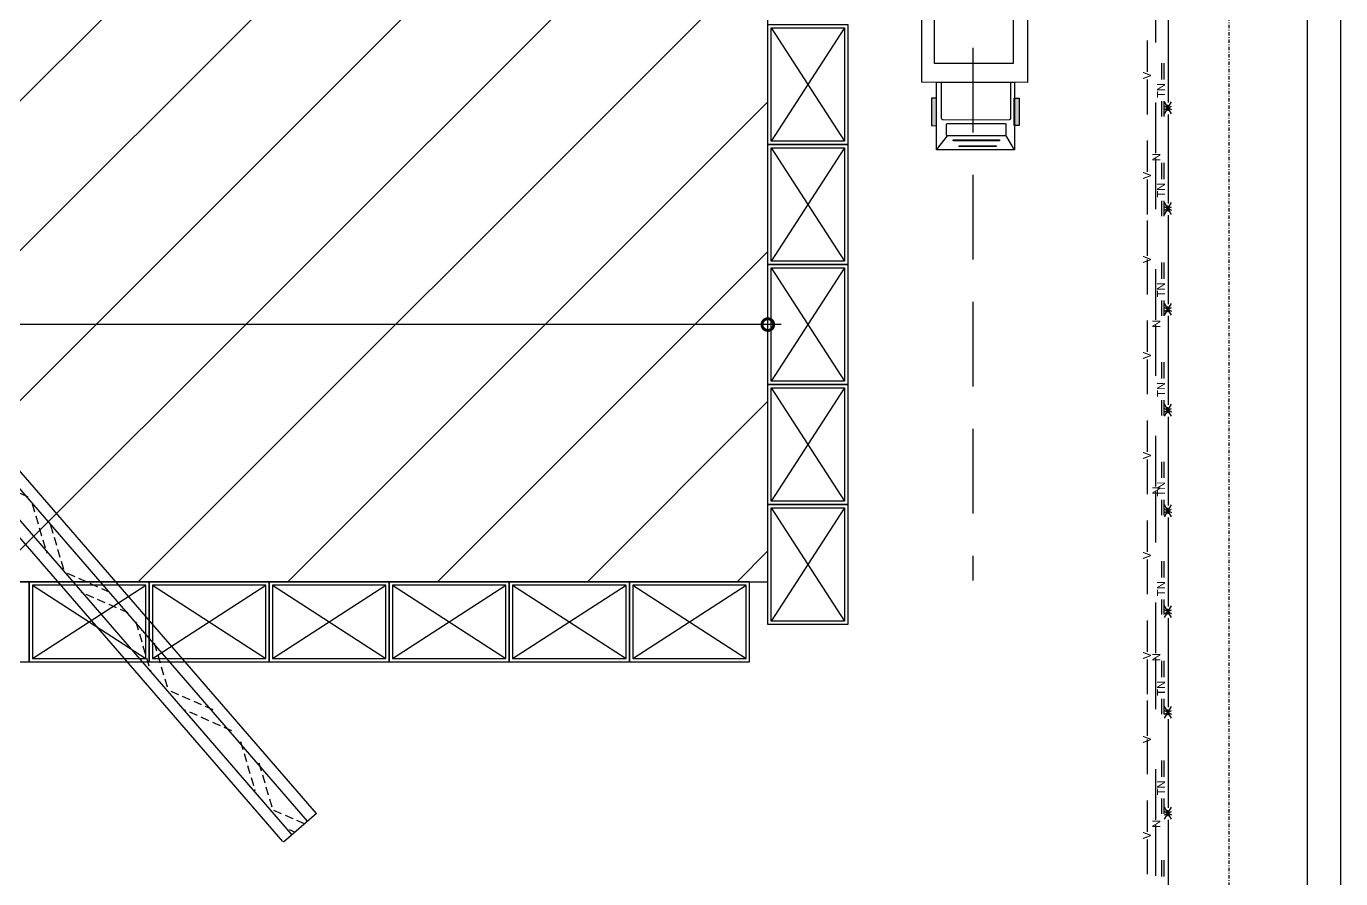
# Model space of a CAD drawing. Extents: x 122166 to 123167, y -5853 to -5259.
# Drawn here: x 122970.2 to 123167.2, y -5697.3 to -5569.4 of the extents above; entities that cross this region are included whole.
import ezdxf

# ---------------------------------------------------------------- set-up
doc = ezdxf.new("R2010")
doc.units = 0
for name, pattern in [('DASHDOTX2', [2, 1, -0.5, 0, -0.5]), ('DASHED2', [0.375, 0.25, -0.125]), ('HIDDEN', [9.525, 6.35, -3.175]), ('HIDDEN2', [0.1875, 0.125, -0.0625])]:
    doc.linetypes.add(name, pattern=pattern)
doc.layers.get('0').update_dxf_attribs({"linetype": 'CONTINUOUS'})
for name, color, linetype in [('04', 1, 'CONTINUOUS'), ('coffa', 6, 'CONTINUOUS'), ('KHUNG', 5, 'CONTINUOUS'), ('KICHTHUOC', 1, 'CONTINUOUS'), ('Layer1', 4, 'DASHED2'), ('LAYER3', 6, 'CONTINUOUS'), ('Layer4', 2, 'DASHDOTX2'), ('LOP1', 3, 'CONTINUOUS'), ('text', 4, 'CONTINUOUS'), ('THE', 8, 'CONTINUOUS'), ('tuong-cot', 6, 'CONTINUOUS')]:
    doc.layers.add(name, color=color, linetype=linetype)
doc.styles.get("Standard").update_dxf_attribs({"font": 'VTIMESN.TTF'})

# ---------------------------------------------------------------- blocks, each defined once
blk = doc.blocks.new('A$C060B0BB3')
at = {"layer": '04', "linetype": 'Continuous', "ltscale": 10}
for p, q in [((34.608, -12.984), (305.371, -325.931)), ((33.273, -14.09), (304.112, -327.127)), ((29.569, -17.157), (300.622, -330.441)), ((30.905, -16.051), (301.881, -329.245))]:
    blk.add_line(p, q, dxfattribs=at)
at = {"layer": '04', "linetype": 'HIDDEN2', "ltscale": 10}
for p, q in [((31.348, -15.619), (36.117, -17.713)), ((32.8, -14.362), (33.606, -14.716)), ((38.195, -24.787), (36.117, -17.713)), ((40.936, -27.965), (38.769, -20.586)), ((42.244, -29.596), (49.286, -32.689)), ((45.047, -32.721), (51.797, -35.685)), ((53.875, -42.759), (51.797, -35.685)), ((56.616, -45.938), (54.448, -38.558)), ((57.787, -47.276), (64.829, -50.369)), ((60.59, -50.401), (67.34, -53.365)), ((69.418, -60.439), (67.34, -53.365)), ((72.16, -63.618), (69.992, -56.238)), ((72.754, -64.656), (79.796, -67.748))]:
    blk.add_line(p, q, dxfattribs=at)
at = {"layer": 'KICHTHUOC', "color": 1, "linetype": 'Continuous'}
blk.add_line((29.569, -17.157), (34.516, -12.877), dxfattribs=at)
blk = doc.blocks.new('_DotSmall')
at = {"layer": 'THE', "color": 0, "const_width": 0.5}
blk.add_lwpolyline([(-0.0625, 0, 1), (0.0625, 0, 1)], format="xyb", close=True, dxfattribs=at)
blk = doc.blocks.new('A$C320E6A05')
at = {"layer": 'LOP1'}
h = blk.add_hatch(color=256, dxfattribs=at)
h.paths.add_polyline_path([(154, 1054), (38, 679), (101, 659), (217, 1034)])
h.paths.add_polyline_path([(1288, 705), (1173, 330), (1239, 310), (1355, 685)])
h.paths.add_polyline_path([(762, 3682), (647, 3307), (715, 3286), (830, 3661)])
h.paths.add_polyline_path([(2277, 3216), (2161, 2841), (2230, 2820), (2345, 3195)])
for p, q in [((959, 4081), (107, 1308)), ((2406, 3636), (959, 4081)), ((1554, 864), (2406, 3636)), ((284, 1254), (0, 329)), ((107, 1308), (1554, 864)), ((340, 1237), (187, 739)), ((1356, 925), (284, 1254)), ((1284, 947), (340, 1237)), ((1131, 449), (1284, 947)), ((1071, 0), (1356, 925)), ((227, 643), (181, 493)), ((200, 714), (1106, 436)), ((1032, 406), (240, 650)), ((0, 329), (181, 493)), ((188, 480), (980, 237)), ((247, 404), (242, 388)), ((242, 388), (878, 192)), ((883, 208), (247, 404)), ((993, 243), (1039, 394)), ((0, 329), (1071, 0)), ((268, 304), (265, 294)), ((265, 294), (774, 137)), ((777, 148), (268, 304)), ((878, 192), (883, 208)), ((1071, 0), (980, 237)), ((774, 137), (777, 148))]:
    blk.add_line(p, q, dxfattribs=at)
for points in [[(1460, 1175), (2183, 3527), (1107, 3858), (384, 1505)], [(715, 3286), (830, 3661), (762, 3682), (647, 3307)], [(2161, 2841), (2277, 3216), (2345, 3195), (2230, 2820)], [(107, 658), (222, 1033), (154, 1054), (38, 679)], [(1171, 330), (1286, 706), (1355, 685), (1239, 310)]]:
    blk.add_lwpolyline(points, close=True, dxfattribs=at)
for centre, radius, start, end in [((206, 734), 20, 162.9184, 252.9184), ((237, 640), 10, 72.9184, 162.9184), ((191, 490), 10, 162.9184, 252.9184), ((1029, 397), 10, 342.9184, 72.9184), ((1112, 455), 20, 252.9184, 342.9184), ((983, 246), 10, 252.9184, 342.9184)]:
    blk.add_arc(centre, radius, start, end, dxfattribs=at)

msp = doc.modelspace()

# ---------------------------------------------------------------- linework, layer by layer
for p, q in [((123092.839, -5569.656), (123081.839, -5586.656)), ((123081.839, -5569.656), (123092.839, -5586.656)), ((123092.839, -5587.656), (123081.839, -5604.656)), ((123081.839, -5587.656), (123092.839, -5604.656)), ((123092.839, -5605.656), (123081.839, -5622.656)), ((123081.839, -5605.656), (123092.839, -5622.656)), ((123092.839, -5623.656), (123081.839, -5640.656)), ((123081.839, -5623.656), (123092.839, -5640.656)), ((123081.839, -5641.656), (123092.839, -5658.656)), ((123092.839, -5641.656), (123081.839, -5658.656)), ((122971.082, -5664.221), (122988.082, -5653.221)), ((122971.082, -5653.221), (122988.082, -5664.221)), ((122989.082, -5653.221), (123006.082, -5664.221)), ((122989.082, -5664.221), (123006.082, -5653.221)), ((123007.082, -5653.221), (123024.082, -5664.221)), ((123007.082, -5664.221), (123024.082, -5653.221)), ((123025.082, -5664.221), (123042.082, -5653.221)), ((123025.082, -5653.221), (123042.082, -5664.221)), ((123043.082, -5664.221), (123060.082, -5653.221)), ((123043.082, -5653.221), (123060.082, -5664.221)), ((123061.082, -5653.221), (123078.082, -5664.221)), ((123061.082, -5664.221), (123078.082, -5653.221))]:
    msp.add_line(p, q)
for points in [[(123093.339, -5569.156), (123093.339, -5587.156), (123081.339, -5587.156), (123081.339, -5569.156)], [(123092.839, -5569.656), (123092.839, -5586.656), (123081.839, -5586.656), (123081.839, -5569.656)], [(123093.339, -5587.156), (123093.339, -5605.156), (123081.339, -5605.156), (123081.339, -5587.156)], [(123092.839, -5587.656), (123092.839, -5604.656), (123081.839, -5604.656), (123081.839, -5587.656)], [(123093.339, -5605.156), (123093.339, -5623.156), (123081.339, -5623.156), (123081.339, -5605.156)], [(123092.839, -5605.656), (123092.839, -5622.656), (123081.839, -5622.656), (123081.839, -5605.656)], [(123093.339, -5623.156), (123093.339, -5641.156), (123081.339, -5641.156), (123081.339, -5623.156)], [(123092.839, -5623.656), (123092.839, -5640.656), (123081.839, -5640.656), (123081.839, -5623.656)], [(123093.339, -5641.156), (123093.339, -5659.156), (123081.339, -5659.156), (123081.339, -5641.156)], [(123092.839, -5641.656), (123092.839, -5658.656), (123081.839, -5658.656), (123081.839, -5641.656)], [(122952.582, -5664.721), (122970.582, -5664.721), (122970.582, -5652.721), (122952.582, -5652.721)], [(122970.582, -5664.721), (122988.582, -5664.721), (122988.582, -5652.721), (122970.582, -5652.721)], [(122988.582, -5664.721), (123006.582, -5664.721), (123006.582, -5652.721), (122988.582, -5652.721)], [(123006.582, -5664.721), (123024.582, -5664.721), (123024.582, -5652.721), (123006.582, -5652.721)], [(123024.582, -5664.721), (123042.582, -5664.721), (123042.582, -5652.721), (123024.582, -5652.721)], [(123042.582, -5664.721), (123060.582, -5664.721), (123060.582, -5652.721), (123042.582, -5652.721)], [(123060.582, -5664.721), (123078.582, -5664.721), (123078.582, -5652.721), (123060.582, -5652.721)], [(122971.082, -5664.221), (122988.082, -5664.221), (122988.082, -5653.221), (122971.082, -5653.221)], [(122989.082, -5664.221), (123006.082, -5664.221), (123006.082, -5653.221), (122989.082, -5653.221)], [(123007.082, -5664.221), (123024.082, -5664.221), (123024.082, -5653.221), (123007.082, -5653.221)], [(123025.082, -5664.221), (123042.082, -5664.221), (123042.082, -5653.221), (123025.082, -5653.221)], [(123043.082, -5664.221), (123060.082, -5664.221), (123060.082, -5653.221), (123043.082, -5653.221)], [(123061.082, -5664.221), (123078.082, -5664.221), (123078.082, -5653.221), (123061.082, -5653.221)]]:
    msp.add_lwpolyline(points, close=True)
at = {"layer": 'coffa', "color": 7, "linetype": 'Continuous'}
for p, q in [((123081.339, -5652.721), (123081.339, -5424.72)), ((122432.138, -5652.721), (123081.339, -5652.721))]:
    msp.add_line(p, q, dxfattribs=at)
at = {"layer": 'coffa', "color": 251, "linetype": 'Continuous'}
for p, q in [((123081.339, -5612.656), (123081.339, -5612.156)), ((123083.339, -5614.156), (122430.138, -5614.156))]:
    msp.add_line(p, q, dxfattribs=at)
at = {"layer": 'coffa', "color": 2, "linetype": 'Continuous'}
msp.add_lwpolyline([(123162.219, -5848.265), (123162.219, -5264.265), (122331.219, -5264.265), (122331.219, -5848.265)], close=True, dxfattribs=at)
at = {"layer": 'KHUNG'}
msp.add_lwpolyline([(123167.219, -5853.265), (123167.219, -5259.265), (122326.219, -5259.265), (122326.219, -5853.265)], close=True, dxfattribs=at)
at = {"layer": 'Layer1', "color": 2, "linetype": 'Continuous', "ltscale": 0.8}
for p, q in [((123141.339, -5567.518), (123141.339, -5580.851)), ((123141.838, -5582.526), (123140.783, -5580.744)), ((123140.783, -5582.526), (123141.838, -5580.744)), ((123140.783, -5582.526), (123141.838, -5580.744)), ((123141.838, -5582.526), (123140.783, -5580.744)), ((123140.783, -5582.526), (123141.838, -5580.744)), ((123141.838, -5582.526), (123140.783, -5580.744)), ((123140.783, -5582.526), (123141.838, -5580.744)), ((123141.838, -5582.526), (123140.783, -5580.744)), ((123140.783, -5582.526), (123141.838, -5580.744)), ((123141.838, -5582.526), (123140.783, -5580.744)), ((123140.783, -5582.526), (123141.838, -5580.744)), ((123141.838, -5582.526), (123140.783, -5580.744)), ((123140.783, -5582.526), (123141.838, -5580.744)), ((123141.838, -5582.526), (123140.783, -5580.744)), ((123140.783, -5582.526), (123141.838, -5580.744)), ((123141.838, -5582.526), (123140.783, -5580.744)), ((123140.783, -5581.376), (123141.838, -5581.895)), ((123140.783, -5581.895), (123141.838, -5581.376)), ((123140.783, -5581.895), (123141.838, -5581.376)), ((123140.783, -5581.376), (123141.838, -5581.895)), ((123140.783, -5581.895), (123141.838, -5581.376)), ((123140.783, -5581.376), (123141.838, -5581.895)), ((123140.783, -5581.895), (123141.838, -5581.376)), ((123140.783, -5581.376), (123141.838, -5581.895)), ((123140.783, -5581.895), (123141.838, -5581.376)), ((123140.783, -5581.376), (123141.838, -5581.895)), ((123140.783, -5581.895), (123141.838, -5581.376)), ((123140.783, -5581.376), (123141.838, -5581.895)), ((123140.783, -5581.895), (123141.838, -5581.376)), ((123140.783, -5581.376), (123141.838, -5581.895)), ((123140.783, -5581.895), (123141.838, -5581.376)), ((123140.783, -5581.376), (123141.838, -5581.895)), ((123141.311, -5581.635), (123141.311, -5581.196)), ((123141.311, -5581.635), (123141.311, -5581.196)), ((123141.311, -5581.635), (123141.311, -5581.196)), ((123141.311, -5581.635), (123141.311, -5581.196)), ((123141.311, -5581.635), (123141.311, -5581.196)), ((123141.311, -5581.635), (123141.311, -5581.196)), ((123141.311, -5581.635), (123141.311, -5581.196)), ((123141.311, -5581.635), (123141.311, -5581.196)), ((123141.311, -5581.635), (123141.311, -5582.075)), ((123141.311, -5581.635), (123141.311, -5582.075)), ((123141.311, -5581.635), (123141.311, -5582.075)), ((123141.311, -5581.635), (123141.311, -5582.075)), ((123141.311, -5581.635), (123141.311, -5582.075)), ((123141.311, -5581.635), (123141.311, -5582.075)), ((123141.311, -5581.635), (123141.311, -5582.075)), ((123141.311, -5581.635), (123141.311, -5582.075)), ((123141.339, -5582.633), (123141.339, -5595.967)), ((123141.838, -5597.642), (123140.783, -5595.86)), ((123140.783, -5597.642), (123141.838, -5595.86)), ((123140.783, -5597.642), (123141.838, -5595.86)), ((123141.838, -5597.642), (123140.783, -5595.86)), ((123140.783, -5597.642), (123141.838, -5595.86)), ((123141.838, -5597.642), (123140.783, -5595.86)), ((123140.783, -5597.642), (123141.838, -5595.86)), ((123141.838, -5597.642), (123140.783, -5595.86)), ((123140.783, -5597.642), (123141.838, -5595.86)), ((123141.838, -5597.642), (123140.783, -5595.86)), ((123140.783, -5597.642), (123141.838, -5595.86)), ((123141.838, -5597.642), (123140.783, -5595.86)), ((123140.783, -5597.642), (123141.838, -5595.86)), ((123141.838, -5597.642), (123140.783, -5595.86)), ((123140.783, -5597.642), (123141.838, -5595.86)), ((123141.838, -5597.642), (123140.783, -5595.86)), ((123140.783, -5596.491), (123141.838, -5597.01)), ((123140.783, -5597.01), (123141.838, -5596.491)), ((123140.783, -5597.01), (123141.838, -5596.491)), ((123140.783, -5596.491), (123141.838, -5597.01)), ((123140.783, -5597.01), (123141.838, -5596.491)), ((123140.783, -5596.491), (123141.838, -5597.01)), ((123140.783, -5597.01), (123141.838, -5596.491)), ((123140.783, -5596.491), (123141.838, -5597.01)), ((123140.783, -5597.01), (123141.838, -5596.491)), ((123140.783, -5596.491), (123141.838, -5597.01)), ((123140.783, -5597.01), (123141.838, -5596.491)), ((123140.783, -5596.491), (123141.838, -5597.01)), ((123140.783, -5597.01), (123141.838, -5596.491)), ((123140.783, -5596.491), (123141.838, -5597.01)), ((123140.783, -5597.01), (123141.838, -5596.491)), ((123140.783, -5596.491), (123141.838, -5597.01)), ((123141.311, -5596.751), (123141.311, -5596.311)), ((123141.311, -5596.751), (123141.311, -5596.311)), ((123141.311, -5596.751), (123141.311, -5596.311)), ((123141.311, -5596.751), (123141.311, -5596.311)), ((123141.311, -5596.751), (123141.311, -5596.311)), ((123141.311, -5596.751), (123141.311, -5596.311)), ((123141.311, -5596.751), (123141.311, -5596.311)), ((123141.311, -5596.751), (123141.311, -5596.311)), ((123141.311, -5596.751), (123141.311, -5597.19)), ((123141.311, -5596.751), (123141.311, -5597.19)), ((123141.311, -5596.751), (123141.311, -5597.19)), ((123141.311, -5596.751), (123141.311, -5597.19)), ((123141.311, -5596.751), (123141.311, -5597.19)), ((123141.311, -5596.751), (123141.311, -5597.19)), ((123141.311, -5596.751), (123141.311, -5597.19)), ((123141.311, -5596.751), (123141.311, -5597.19)), ((123141.339, -5597.749), (123141.339, -5611.082)), ((123141.838, -5612.757), (123140.783, -5610.975)), ((123140.783, -5612.757), (123141.838, -5610.975)), ((123140.783, -5612.757), (123141.838, -5610.975)), ((123141.838, -5612.757), (123140.783, -5610.975)), ((123140.783, -5612.757), (123141.838, -5610.975)), ((123141.838, -5612.757), (123140.783, -5610.975)), ((123140.783, -5612.757), (123141.838, -5610.975)), ((123141.838, -5612.757), (123140.783, -5610.975)), ((123140.783, -5612.757), (123141.838, -5610.975)), ((123141.838, -5612.757), (123140.783, -5610.975)), ((123140.783, -5612.757), (123141.838, -5610.975)), ((123141.838, -5612.757), (123140.783, -5610.975)), ((123140.783, -5612.757), (123141.838, -5610.975)), ((123141.838, -5612.757), (123140.783, -5610.975)), ((123140.783, -5612.757), (123141.838, -5610.975)), ((123141.838, -5612.757), (123140.783, -5610.975)), ((123140.783, -5611.606), (123141.838, -5612.126)), ((123140.783, -5612.126), (123141.838, -5611.606)), ((123140.783, -5612.126), (123141.838, -5611.606)), ((123140.783, -5611.606), (123141.838, -5612.126)), ((123140.783, -5612.126), (123141.838, -5611.606)), ((123140.783, -5611.606), (123141.838, -5612.126)), ((123140.783, -5612.126), (123141.838, -5611.606)), ((123140.783, -5611.606), (123141.838, -5612.126)), ((123140.783, -5612.126), (123141.838, -5611.606)), ((123140.783, -5611.606), (123141.838, -5612.126)), ((123140.783, -5612.126), (123141.838, -5611.606)), ((123140.783, -5611.606), (123141.838, -5612.126)), ((123140.783, -5612.126), (123141.838, -5611.606)), ((123140.783, -5611.606), (123141.838, -5612.126)), ((123140.783, -5612.126), (123141.838, -5611.606)), ((123140.783, -5611.606), (123141.838, -5612.126)), ((123141.311, -5611.866), (123141.311, -5611.427)), ((123141.311, -5611.866), (123141.311, -5611.427)), ((123141.311, -5611.866), (123141.311, -5611.427)), ((123141.311, -5611.866), (123141.311, -5611.427)), ((123141.311, -5611.866), (123141.311, -5611.427)), ((123141.311, -5611.866), (123141.311, -5611.427)), ((123141.311, -5611.866), (123141.311, -5611.427)), ((123141.311, -5611.866), (123141.311, -5611.427)), ((123141.311, -5611.866), (123141.311, -5612.306)), ((123141.311, -5611.866), (123141.311, -5612.306)), ((123141.311, -5611.866), (123141.311, -5612.306)), ((123141.311, -5611.866), (123141.311, -5612.306)), ((123141.311, -5611.866), (123141.311, -5612.306)), ((123141.311, -5611.866), (123141.311, -5612.306)), ((123141.311, -5611.866), (123141.311, -5612.306)), ((123141.311, -5611.866), (123141.311, -5612.306)), ((123141.339, -5612.864), (123141.339, -5626.198)), ((123141.838, -5627.873), (123140.783, -5626.091)), ((123140.783, -5627.873), (123141.838, -5626.091)), ((123140.783, -5627.873), (123141.838, -5626.091)), ((123141.838, -5627.873), (123140.783, -5626.091)), ((123140.783, -5627.873), (123141.838, -5626.091)), ((123141.838, -5627.873), (123140.783, -5626.091)), ((123140.783, -5627.873), (123141.838, -5626.091)), ((123141.838, -5627.873), (123140.783, -5626.091)), ((123140.783, -5627.873), (123141.838, -5626.091)), ((123141.838, -5627.873), (123140.783, -5626.091)), ((123140.783, -5627.873), (123141.838, -5626.091)), ((123141.838, -5627.873), (123140.783, -5626.091)), ((123140.783, -5627.873), (123141.838, -5626.091)), ((123141.838, -5627.873), (123140.783, -5626.091)), ((123140.783, -5627.873), (123141.838, -5626.091)), ((123141.838, -5627.873), (123140.783, -5626.091)), ((123140.783, -5626.722), (123141.838, -5627.241)), ((123140.783, -5627.241), (123141.838, -5626.722)), ((123140.783, -5627.241), (123141.838, -5626.722)), ((123140.783, -5626.722), (123141.838, -5627.241)), ((123140.783, -5627.241), (123141.838, -5626.722)), ((123140.783, -5626.722), (123141.838, -5627.241)), ((123140.783, -5627.241), (123141.838, -5626.722)), ((123140.783, -5626.722), (123141.838, -5627.241)), ((123140.783, -5627.241), (123141.838, -5626.722)), ((123140.783, -5626.722), (123141.838, -5627.241)), ((123140.783, -5627.241), (123141.838, -5626.722)), ((123140.783, -5626.722), (123141.838, -5627.241)), ((123140.783, -5627.241), (123141.838, -5626.722)), ((123140.783, -5626.722), (123141.838, -5627.241)), ((123140.783, -5627.241), (123141.838, -5626.722)), ((123140.783, -5626.722), (123141.838, -5627.241)), ((123141.311, -5626.982), (123141.311, -5626.542)), ((123141.311, -5626.982), (123141.311, -5626.542)), ((123141.311, -5626.982), (123141.311, -5626.542)), ((123141.311, -5626.982), (123141.311, -5626.542)), ((123141.311, -5626.982), (123141.311, -5626.542)), ((123141.311, -5626.982), (123141.311, -5626.542)), ((123141.311, -5626.982), (123141.311, -5626.542)), ((123141.311, -5626.982), (123141.311, -5626.542)), ((123141.311, -5626.982), (123141.311, -5627.421)), ((123141.311, -5626.982), (123141.311, -5627.421)), ((123141.311, -5626.982), (123141.311, -5627.421)), ((123141.311, -5626.982), (123141.311, -5627.421)), ((123141.311, -5626.982), (123141.311, -5627.421)), ((123141.311, -5626.982), (123141.311, -5627.421)), ((123141.311, -5626.982), (123141.311, -5627.421)), ((123141.311, -5626.982), (123141.311, -5627.421)), ((123141.339, -5627.98), (123141.339, -5641.313)), ((123141.838, -5642.988), (123140.783, -5641.206)), ((123140.783, -5642.988), (123141.838, -5641.206)), ((123140.783, -5642.988), (123141.838, -5641.206)), ((123141.838, -5642.988), (123140.783, -5641.206)), ((123140.783, -5642.988), (123141.838, -5641.206)), ((123141.838, -5642.988), (123140.783, -5641.206)), ((123140.783, -5642.988), (123141.838, -5641.206)), ((123141.838, -5642.988), (123140.783, -5641.206)), ((123140.783, -5642.988), (123141.838, -5641.206)), ((123141.838, -5642.988), (123140.783, -5641.206)), ((123140.783, -5642.988), (123141.838, -5641.206)), ((123141.838, -5642.988), (123140.783, -5641.206)), ((123140.783, -5642.988), (123141.838, -5641.206)), ((123141.838, -5642.988), (123140.783, -5641.206)), ((123140.783, -5642.988), (123141.838, -5641.206)), ((123141.838, -5642.988), (123140.783, -5641.206)), ((123140.783, -5641.837), (123141.838, -5642.357)), ((123140.783, -5642.357), (123141.838, -5641.837)), ((123140.783, -5642.357), (123141.838, -5641.837)), ((123140.783, -5641.837), (123141.838, -5642.357)), ((123140.783, -5642.357), (123141.838, -5641.837)), ((123140.783, -5641.837), (123141.838, -5642.357)), ((123140.783, -5642.357), (123141.838, -5641.837)), ((123140.783, -5641.837), (123141.838, -5642.357)), ((123140.783, -5642.357), (123141.838, -5641.837)), ((123140.783, -5641.837), (123141.838, -5642.357)), ((123140.783, -5642.357), (123141.838, -5641.837)), ((123140.783, -5641.837), (123141.838, -5642.357)), ((123140.783, -5642.357), (123141.838, -5641.837)), ((123140.783, -5641.837), (123141.838, -5642.357)), ((123140.783, -5642.357), (123141.838, -5641.837)), ((123140.783, -5641.837), (123141.838, -5642.357)), ((123141.311, -5642.097), (123141.311, -5641.657)), ((123141.311, -5642.097), (123141.311, -5641.657)), ((123141.311, -5642.097), (123141.311, -5641.657)), ((123141.311, -5642.097), (123141.311, -5641.657)), ((123141.311, -5642.097), (123141.311, -5641.657)), ((123141.311, -5642.097), (123141.311, -5641.657)), ((123141.311, -5642.097), (123141.311, -5641.657)), ((123141.311, -5642.097), (123141.311, -5641.657)), ((123141.311, -5642.097), (123141.311, -5642.536)), ((123141.311, -5642.097), (123141.311, -5642.536)), ((123141.311, -5642.097), (123141.311, -5642.536)), ((123141.311, -5642.097), (123141.311, -5642.536)), ((123141.311, -5642.097), (123141.311, -5642.536)), ((123141.311, -5642.097), (123141.311, -5642.536)), ((123141.311, -5642.097), (123141.311, -5642.536)), ((123141.311, -5642.097), (123141.311, -5642.536)), ((123141.339, -5643.095), (123141.339, -5656.428)), ((123141.838, -5658.103), (123140.783, -5656.321)), ((123140.783, -5658.103), (123141.838, -5656.321)), ((123140.783, -5658.103), (123141.838, -5656.321)), ((123141.838, -5658.103), (123140.783, -5656.321)), ((123140.783, -5658.103), (123141.838, -5656.321)), ((123141.838, -5658.103), (123140.783, -5656.321)), ((123140.783, -5658.103), (123141.838, -5656.321)), ((123141.838, -5658.103), (123140.783, -5656.321)), ((123140.783, -5658.103), (123141.838, -5656.321)), ((123141.838, -5658.103), (123140.783, -5656.321)), ((123140.783, -5658.103), (123141.838, -5656.321)), ((123141.838, -5658.103), (123140.783, -5656.321)), ((123140.783, -5658.103), (123141.838, -5656.321)), ((123141.838, -5658.103), (123140.783, -5656.321)), ((123140.783, -5658.103), (123141.838, -5656.321)), ((123141.838, -5658.103), (123140.783, -5656.321)), ((123140.783, -5656.953), (123141.838, -5657.472)), ((123140.783, -5657.472), (123141.838, -5656.953)), ((123140.783, -5657.472), (123141.838, -5656.953)), ((123140.783, -5656.953), (123141.838, -5657.472)), ((123140.783, -5657.472), (123141.838, -5656.953)), ((123140.783, -5656.953), (123141.838, -5657.472)), ((123140.783, -5657.472), (123141.838, -5656.953)), ((123140.783, -5656.953), (123141.838, -5657.472)), ((123140.783, -5657.472), (123141.838, -5656.953)), ((123140.783, -5656.953), (123141.838, -5657.472)), ((123140.783, -5657.472), (123141.838, -5656.953)), ((123140.783, -5656.953), (123141.838, -5657.472)), ((123140.783, -5657.472), (123141.838, -5656.953)), ((123140.783, -5656.953), (123141.838, -5657.472)), ((123140.783, -5657.472), (123141.838, -5656.953)), ((123140.783, -5656.953), (123141.838, -5657.472)), ((123141.311, -5657.212), (123141.311, -5656.773)), ((123141.311, -5657.212), (123141.311, -5656.773)), ((123141.311, -5657.212), (123141.311, -5656.773)), ((123141.311, -5657.212), (123141.311, -5656.773)), ((123141.311, -5657.212), (123141.311, -5656.773)), ((123141.311, -5657.212), (123141.311, -5656.773)), ((123141.311, -5657.212), (123141.311, -5656.773)), ((123141.311, -5657.212), (123141.311, -5656.773)), ((123141.311, -5657.212), (123141.311, -5657.652)), ((123141.311, -5657.212), (123141.311, -5657.652)), ((123141.311, -5657.212), (123141.311, -5657.652)), ((123141.311, -5657.212), (123141.311, -5657.652)), ((123141.311, -5657.212), (123141.311, -5657.652)), ((123141.311, -5657.212), (123141.311, -5657.652)), ((123141.311, -5657.212), (123141.311, -5657.652)), ((123141.311, -5657.212), (123141.311, -5657.652)), ((123141.339, -5658.21), (123141.339, -5671.544)), ((123141.838, -5673.219), (123140.783, -5671.437)), ((123140.783, -5673.219), (123141.838, -5671.437)), ((123140.783, -5673.219), (123141.838, -5671.437)), ((123141.838, -5673.219), (123140.783, -5671.437)), ((123140.783, -5673.219), (123141.838, -5671.437)), ((123141.838, -5673.219), (123140.783, -5671.437)), ((123140.783, -5673.219), (123141.838, -5671.437)), ((123141.838, -5673.219), (123140.783, -5671.437)), ((123140.783, -5673.219), (123141.838, -5671.437)), ((123141.838, -5673.219), (123140.783, -5671.437)), ((123140.783, -5673.219), (123141.838, -5671.437)), ((123141.838, -5673.219), (123140.783, -5671.437)), ((123140.783, -5673.219), (123141.838, -5671.437)), ((123141.838, -5673.219), (123140.783, -5671.437)), ((123140.783, -5673.219), (123141.838, -5671.437)), ((123141.838, -5673.219), (123140.783, -5671.437)), ((123140.783, -5672.068), (123141.838, -5672.587)), ((123140.783, -5672.587), (123141.838, -5672.068)), ((123140.783, -5672.587), (123141.838, -5672.068)), ((123140.783, -5672.068), (123141.838, -5672.587)), ((123140.783, -5672.587), (123141.838, -5672.068)), ((123140.783, -5672.068), (123141.838, -5672.587)), ((123140.783, -5672.587), (123141.838, -5672.068)), ((123140.783, -5672.068), (123141.838, -5672.587)), ((123140.783, -5672.587), (123141.838, -5672.068)), ((123140.783, -5672.068), (123141.838, -5672.587)), ((123140.783, -5672.587), (123141.838, -5672.068)), ((123140.783, -5672.068), (123141.838, -5672.587)), ((123140.783, -5672.587), (123141.838, -5672.068)), ((123140.783, -5672.068), (123141.838, -5672.587)), ((123140.783, -5672.587), (123141.838, -5672.068)), ((123140.783, -5672.068), (123141.838, -5672.587)), ((123141.311, -5672.328), (123141.311, -5671.888)), ((123141.311, -5672.328), (123141.311, -5671.888)), ((123141.311, -5672.328), (123141.311, -5671.888)), ((123141.311, -5672.328), (123141.311, -5671.888)), ((123141.311, -5672.328), (123141.311, -5671.888)), ((123141.311, -5672.328), (123141.311, -5671.888)), ((123141.311, -5672.328), (123141.311, -5671.888)), ((123141.311, -5672.328), (123141.311, -5671.888)), ((123141.311, -5672.328), (123141.311, -5672.767)), ((123141.311, -5672.328), (123141.311, -5672.767)), ((123141.311, -5672.328), (123141.311, -5672.767)), ((123141.311, -5672.328), (123141.311, -5672.767)), ((123141.311, -5672.328), (123141.311, -5672.767)), ((123141.311, -5672.328), (123141.311, -5672.767)), ((123141.311, -5672.328), (123141.311, -5672.767)), ((123141.311, -5672.328), (123141.311, -5672.767)), ((123141.339, -5673.326), (123141.339, -5686.659)), ((123141.838, -5688.334), (123140.783, -5686.552)), ((123140.783, -5688.334), (123141.838, -5686.552)), ((123140.783, -5688.334), (123141.838, -5686.552)), ((123141.838, -5688.334), (123140.783, -5686.552)), ((123140.783, -5688.334), (123141.838, -5686.552)), ((123141.838, -5688.334), (123140.783, -5686.552)), ((123140.783, -5688.334), (123141.838, -5686.552)), ((123141.838, -5688.334), (123140.783, -5686.552)), ((123140.783, -5688.334), (123141.838, -5686.552)), ((123141.838, -5688.334), (123140.783, -5686.552)), ((123140.783, -5688.334), (123141.838, -5686.552)), ((123141.838, -5688.334), (123140.783, -5686.552)), ((123140.783, -5688.334), (123141.838, -5686.552)), ((123141.838, -5688.334), (123140.783, -5686.552)), ((123140.783, -5688.334), (123141.838, -5686.552)), ((123141.838, -5688.334), (123140.783, -5686.552)), ((123140.783, -5687.183), (123141.838, -5687.703)), ((123140.783, -5687.703), (123141.838, -5687.183)), ((123140.783, -5687.703), (123141.838, -5687.183)), ((123140.783, -5687.183), (123141.838, -5687.703)), ((123140.783, -5687.703), (123141.838, -5687.183)), ((123140.783, -5687.183), (123141.838, -5687.703)), ((123140.783, -5687.703), (123141.838, -5687.183)), ((123140.783, -5687.183), (123141.838, -5687.703)), ((123140.783, -5687.703), (123141.838, -5687.183)), ((123140.783, -5687.183), (123141.838, -5687.703)), ((123140.783, -5687.703), (123141.838, -5687.183)), ((123140.783, -5687.183), (123141.838, -5687.703)), ((123140.783, -5687.703), (123141.838, -5687.183)), ((123140.783, -5687.183), (123141.838, -5687.703)), ((123140.783, -5687.703), (123141.838, -5687.183)), ((123140.783, -5687.183), (123141.838, -5687.703)), ((123141.311, -5687.443), (123141.311, -5687.004)), ((123141.311, -5687.443), (123141.311, -5687.004)), ((123141.311, -5687.443), (123141.311, -5687.004)), ((123141.311, -5687.443), (123141.311, -5687.004)), ((123141.311, -5687.443), (123141.311, -5687.004)), ((123141.311, -5687.443), (123141.311, -5687.004)), ((123141.311, -5687.443), (123141.311, -5687.004)), ((123141.311, -5687.443), (123141.311, -5687.004)), ((123141.311, -5687.443), (123141.311, -5687.883)), ((123141.311, -5687.443), (123141.311, -5687.883)), ((123141.311, -5687.443), (123141.311, -5687.883)), ((123141.311, -5687.443), (123141.311, -5687.883)), ((123141.311, -5687.443), (123141.311, -5687.883)), ((123141.311, -5687.443), (123141.311, -5687.883)), ((123141.311, -5687.443), (123141.311, -5687.883)), ((123141.311, -5687.443), (123141.311, -5687.883)), ((123141.339, -5688.441), (123141.339, -5701.775))]:
    msp.add_line(p, q, dxfattribs=at)
at = {"layer": 'LAYER3', "linetype": 'DASHDOTX2', "ltscale": 0.5}
msp.add_line((123150.423, -5535.068), (123150.423, -5764.594), dxfattribs=at)
at = {"layer": 'Layer4', "linetype": 'HIDDEN', "ltscale": 2}
msp.add_line((123112.089, -5534.522), (123112.089, -5652.539), dxfattribs=at)
at = {"layer": 'Layer4', "linetype": 'HIDDEN', "ltscale": 0.8}
for points in [[(123112.046, -5587.987, 0, 0, 0), (123112.046, -5592.785, 3.2, 0, 0), (123112.046, -5597.582, 0, 0, 0)], [(123112.089, -5623.713, 0, 0, 0), (123112.089, -5628.511, 3.2, 0, 0), (123112.089, -5633.308, 0, 0, 0)]]:
    msp.add_lwpolyline(points, format="xyseb", dxfattribs=at)
at = {"layer": 'THE', "linetype": 'Continuous'}
for p, q in [((122897.127, -5652.721), (123081.339, -5468.509)), ((122919.578, -5652.721), (123081.339, -5490.96)), ((122942.029, -5652.721), (123081.339, -5513.41)), ((122964.479, -5652.721), (123081.339, -5535.861)), ((122986.93, -5652.721), (123081.339, -5558.312)), ((123009.38, -5652.721), (123081.339, -5580.762)), ((123031.831, -5652.721), (123081.339, -5603.213)), ((123054.282, -5652.721), (123081.339, -5625.663)), ((123076.732, -5652.721), (123081.339, -5648.114))]:
    msp.add_line(p, q, dxfattribs=at)
at = {"layer": 'tuong-cot'}
for p, q in [((123139.519, -5571.853), (123139.519, -5564.253)), ((123138.233, -5576.229), (123138.233, -5571.539)), ((123140.383, -5577.39), (123140.383, -5574.945)), ((123140.383, -5577.39), (123140.383, -5574.945)), ((123140.733, -5577.39), (123140.733, -5574.945)), ((123140.733, -5577.39), (123140.733, -5574.945)), ((123138.233, -5582.618), (123138.233, -5577.402)), ((123139.519, -5588.453), (123139.519, -5580.853)), ((123140.383, -5582.945), (123140.383, -5580.658)), ((123140.383, -5582.945), (123140.383, -5580.658)), ((123140.733, -5582.945), (123140.733, -5580.658)), ((123140.733, -5582.945), (123140.733, -5580.658)), ((123138.233, -5591.229), (123138.233, -5586.539)), ((123139.519, -5596.853), (123139.519, -5589.253)), ((123140.383, -5592.334), (123140.383, -5589.889)), ((123140.733, -5592.334), (123140.733, -5589.889)), ((123138.233, -5597.618), (123138.233, -5592.402)), ((123140.383, -5597.889), (123140.383, -5595.602)), ((123140.733, -5597.889), (123140.733, -5595.602)), ((123138.233, -5603.229), (123138.233, -5598.539)), ((123138.233, -5603.829), (123138.233, -5601.484)), ((123138.233, -5609.618), (123138.233, -5604.402)), ((123138.233, -5607.61), (123138.233, -5605.002)), ((123139.519, -5613.453), (123139.519, -5605.853)), ((123140.383, -5607.277), (123140.383, -5604.832)), ((123140.383, -5607.277), (123140.383, -5604.832)), ((123140.733, -5607.277), (123140.733, -5604.832)), ((123140.733, -5607.277), (123140.733, -5604.832)), ((123140.383, -5612.832), (123140.383, -5610.546)), ((123140.383, -5612.832), (123140.383, -5610.546)), ((123140.733, -5612.832), (123140.733, -5610.546)), ((123140.733, -5612.832), (123140.733, -5610.546)), ((123138.233, -5618.229), (123138.233, -5613.539)), ((123139.519, -5621.853), (123139.519, -5614.253)), ((123138.233, -5624.618), (123138.233, -5619.402)), ((123140.383, -5622.221), (123140.383, -5619.776)), ((123140.383, -5622.221), (123140.383, -5619.776)), ((123140.733, -5622.221), (123140.733, -5619.776)), ((123140.733, -5622.221), (123140.733, -5619.776)), ((123140.383, -5627.776), (123140.383, -5625.489)), ((123140.383, -5627.776), (123140.383, -5625.489)), ((123140.733, -5627.776), (123140.733, -5625.489)), ((123140.733, -5627.776), (123140.733, -5625.489)), ((123138.233, -5633.229), (123138.233, -5628.539)), ((123139.519, -5638.453), (123139.519, -5630.853)), ((123138.233, -5639.618), (123138.233, -5634.402)), ((123140.383, -5637.165), (123140.383, -5634.72)), ((123140.383, -5637.165), (123140.383, -5634.72)), ((123140.733, -5637.165), (123140.733, -5634.72)), ((123140.733, -5637.165), (123140.733, -5634.72)), ((123139.519, -5646.853), (123139.519, -5639.253)), ((123140.383, -5642.72), (123140.383, -5640.433)), ((123140.383, -5642.72), (123140.383, -5640.433)), ((123140.733, -5642.72), (123140.733, -5640.433)), ((123140.733, -5642.72), (123140.733, -5640.433)), ((123138.233, -5648.229), (123138.233, -5643.539)), ((123138.233, -5654.618), (123138.233, -5649.402)), ((123140.383, -5652.108), (123140.383, -5649.663)), ((123140.733, -5652.108), (123140.733, -5649.663)), ((123139.519, -5663.453), (123139.519, -5655.853)), ((123140.383, -5657.663), (123140.383, -5655.376)), ((123140.733, -5657.663), (123140.733, -5655.376)), ((123138.233, -5663.229), (123138.233, -5658.539)), ((123138.233, -5669.618), (123138.233, -5664.402)), ((123139.519, -5671.853), (123139.519, -5664.253)), ((123140.383, -5667.052), (123140.383, -5664.607)), ((123140.383, -5667.052), (123140.383, -5664.607)), ((123140.733, -5667.052), (123140.733, -5664.607)), ((123140.733, -5667.052), (123140.733, -5664.607)), ((123138.233, -5675.229), (123138.233, -5670.539)), ((123140.383, -5672.607), (123140.383, -5670.32)), ((123140.383, -5672.607), (123140.383, -5670.32)), ((123140.733, -5672.607), (123140.733, -5670.32)), ((123140.733, -5672.607), (123140.733, -5670.32)), ((123138.233, -5675.829), (123138.233, -5673.484)), ((123138.233, -5681.618), (123138.233, -5676.402)), ((123138.233, -5679.61), (123138.233, -5677.002)), ((123140.383, -5681.996), (123140.383, -5679.551)), ((123140.733, -5681.996), (123140.733, -5679.551)), ((123139.519, -5688.453), (123139.519, -5680.853)), ((123138.233, -5690.229), (123138.233, -5685.539)), ((123140.383, -5687.551), (123140.383, -5685.264)), ((123140.733, -5687.551), (123140.733, -5685.264)), ((123139.519, -5696.853), (123139.519, -5689.253)), ((123138.233, -5696.618), (123138.233, -5691.402)), ((123140.383, -5696.939), (123140.383, -5694.494)), ((123140.383, -5696.939), (123140.383, -5694.494)), ((123140.733, -5696.939), (123140.733, -5694.494)), ((123140.733, -5696.939), (123140.733, -5694.494))]:
    msp.add_line(p, q, dxfattribs=at)

# ---------------------------------------------------------------- block references
at = {"layer": 'coffa', "color": 7, "linetype": 'Continuous', "rotation": 180}
msp.add_blockref('A$C060B0BB3', (123043.227, -5704.675), dxfattribs=at)
at = {"layer": 'coffa', "color": 251, "linetype": 'Continuous', "xscale": 3.5, "yscale": 3.5, "zscale": 3.5}
msp.add_blockref('_DotSmall', (123081.339, -5614.156), dxfattribs=at)
at = {"layer": 'LOP1', "xscale": -0.01044728278337067, "yscale": 0.01044728277975082, "zscale": 0.01044728277985655, "rotation": 342.9183646085009}
msp.add_blockref('A$C320E6A05', (123117.31, -5591.21), dxfattribs=at)

# ---------------------------------------------------------------- texts
at = {"layer": 'text', "extrusion": (0, 0, -1), "char_height": 1.2, "width": 1.53541, "attachment_point": 1, "text_direction": (0, -1, 0)}
for insert in [(123137.568, -5576.229), (123137.568, -5591.229), (123137.568, -5603.829), (123137.568, -5618.229), (123137.568, -5633.229), (123137.568, -5648.229), (123137.568, -5663.229), (123137.568, -5675.829), (123137.568, -5690.229)]:
    msp.add_mtext('{\\fVNI-Helve|b0|i0|c0|p2;V}', dxfattribs=dict(at, insert=insert))
at = {"layer": 'text', "char_height": 1.2, "attachment_point": 1}
for s, insert, width, rotation in [('{\\fVNI-Helve|b0|i0|c0|p2;TN}', (123139.689, -5580.172), 2.46812, 90), ('{\\fVNI-Helve|b0|i0|c0|p2;TN}', (123139.689, -5580.172), 2.46812, 90), ('{\\fVNI-Helve|b0|i0|c0|p2;N}', (123140.183, -5588.453), 1.53541, 270), ('{\\fVNI-Helve|b0|i0|c0|p2;TN}', (123139.689, -5595.116), 2.46812, 90), ('{\\fVNI-Helve|b0|i0|c0|p2;TN}', (123139.689, -5610.059), 2.46812, 90), ('{\\fVNI-Helve|b0|i0|c0|p2;TN}', (123139.689, -5610.059), 2.46812, 90), ('{\\fVNI-Helve|b0|i0|c0|p2;N}', (123140.183, -5613.453), 1.53541, 270), ('{\\fVNI-Helve|b0|i0|c0|p2;TN}', (123139.689, -5625.003), 2.46812, 90), ('{\\fVNI-Helve|b0|i0|c0|p2;TN}', (123139.689, -5625.003), 2.46812, 90), ('{\\fVNI-Helve|b0|i0|c0|p2;N}', (123140.183, -5638.453), 1.53541, 270), ('{\\fVNI-Helve|b0|i0|c0|p2;TN}', (123139.689, -5639.946), 2.46812, 90), ('{\\fVNI-Helve|b0|i0|c0|p2;TN}', (123139.689, -5639.946), 2.46812, 90), ('{\\fVNI-Helve|b0|i0|c0|p2;TN}', (123139.689, -5654.89), 2.46812, 90), ('{\\fVNI-Helve|b0|i0|c0|p2;N}', (123140.183, -5663.453), 1.53541, 270), ('{\\fVNI-Helve|b0|i0|c0|p2;TN}', (123139.689, -5669.834), 2.46812, 90), ('{\\fVNI-Helve|b0|i0|c0|p2;TN}', (123139.689, -5669.834), 2.46812, 90), ('{\\fVNI-Helve|b0|i0|c0|p2;TN}', (123139.689, -5684.777), 2.46812, 90), ('{\\fVNI-Helve|b0|i0|c0|p2;N}', (123140.183, -5688.453), 1.53541, 270)]:
    msp.add_mtext(s, dxfattribs=dict(at, insert=insert, width=width, rotation=rotation))

doc.saveas('drawing.dxf')
